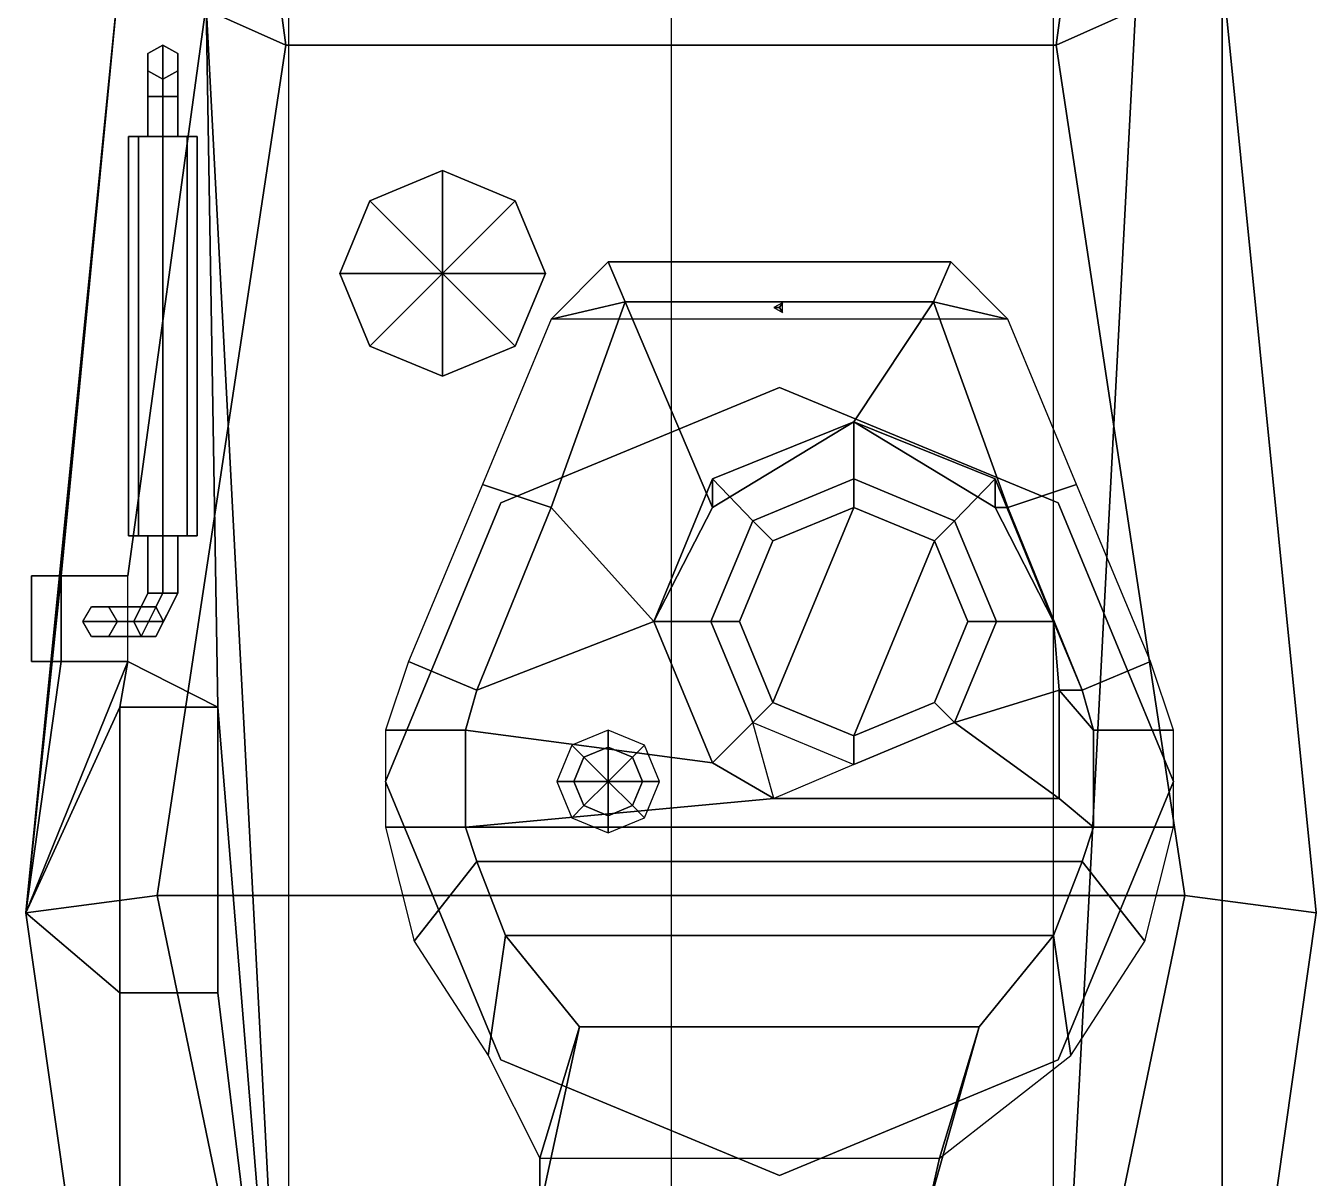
# Model space of a CAD drawing. Header units: millimetres. Extents: x -1.13 to 1.13, y -2.55 to 2.68.
# Drawn here: x -1.13 to 1.13, y -0.695 to 1.324 of the extents above; entities that cross this region are included whole.
import ezdxf

# ---------------------------------------------------------------- set-up
doc = ezdxf.new("R2010")
doc.units = ezdxf.units.MM
doc.layers.add('drawing', color=9, linetype='Continuous')
doc.layers.add('turret', color=2, linetype='Continuous')

msp = doc.modelspace()

# ---------------------------------------------------------------- linework, layer by layer
for points in [[(-0.9652, 1.42, 0.94), (-1.13, -0.23, 1.18), (-0.9, -0.2, 1.71), (-0.6745, 1.29, 1.71)], [(-1.13, -0.23, 1.18), (-0.9652, 1.42, 0.94), (-1.0682, 0.36, 1.09)], [(-0.9652, 1.42, 0.94), (-0.8142, 1.36, 0.72), (-0.9515, 0.36, 0.92), (-1.0682, 0.36, 1.09)], [(-0.6745, 1.29, 1.71), (-0.6745, 1.29, 1.71), (-0.6878, 1.39, 1.6637), (-0.9652, 1.42, 0.94)], [(0.9652, -1.39, 0.94), (0.67, -1.39, 0.51), (0.8142, 1.36, 0.72), (0.9652, 1.42, 0.94)], [(0.6745, 1.29, 1.71), (0.9, -0.2, 1.71), (1.13, -0.23, 1.18), (0.9652, 1.42, 0.94)], [(0.9652, 1.42, 0.94), (0.6878, 1.39, 1.6637), (0.6745, 1.29, 1.71)], [(1.13, -0.23, 1.18), (0.9652, -1.39, 0.94), (0.9652, 1.42, 0.94), (1.13, -0.23, 1.18)], [(-0.67, 1.4, 0.51), (-0.67, -1.39, 0.51), (-0.67, -1.39, 0.51), (-0.8142, 1.36, 0.72)], [(0.6745, 1.29, 1.71), (0.6878, 1.39, 1.6637), (-0.6878, 1.39, 1.6637), (-0.6745, 1.29, 1.71)], [(0.67, -1.39, 0.51), (0.67, -1.39, 0.51), (0.67, 1.4, 0.51), (0.8142, 1.36, 0.72)], [(-0.9515, 0.36, 0.92), (-0.8142, 1.36, 0.72), (-0.7936, 0.13, 0.69), (-0.9515, 0.21, 0.92)], [(-0.67, -1.39, 0.51), (-0.67, -1.39, 0.51), (-0.7936, 0.13, 0.69), (-0.8142, 1.36, 0.72)], [(-0.89, 1.29, 0.67), (-0.89, 1.23, 0.67), (-0.916, 1.245, 0.67), (-0.916, 1.275, 0.67)], [(-0.89, 1.29, 0.67), (-0.916, 1.275, 0.67), (-0.916, 1.2, 0.745), (-0.89, 1.2, 0.76)], [(0.9, -0.2, 1.71), (0.6745, 1.29, 1.71), (-0.6745, 1.29, 1.71), (-0.9, -0.2, 1.71)], [(-0.864, 1.275, 0.67), (-0.864, 1.245, 0.67), (-0.89, 1.23, 0.67), (-0.89, 1.29, 0.67)], [(-0.864, 1.275, 0.67), (-0.89, 1.29, 0.67), (-0.89, 1.2, 0.76), (-0.864, 1.2, 0.745)], [(-0.916, 1.275, 0.67), (-0.916, 1.245, 0.67), (-0.916, 1.2, 0.715), (-0.916, 1.2, 0.745)], [(-0.864, 1.245, 0.67), (-0.864, 1.275, 0.67), (-0.864, 1.2, 0.745), (-0.864, 1.2, 0.715)], [(-0.916, 1.245, 0.67), (-0.89, 1.23, 0.67), (-0.89, 1.2, 0.7), (-0.916, 1.2, 0.715)], [(-0.89, 1.23, 0.67), (-0.864, 1.245, 0.67), (-0.864, 1.2, 0.715), (-0.89, 1.2, 0.7)], [(-0.89, 1.2, 0.76), (-0.916, 1.2, 0.745), (-0.916, 1.13, 0.745), (-0.89, 1.13, 0.76)], [(-0.916, 1.2, 0.745), (-0.916, 1.2, 0.715), (-0.916, 1.13, 0.715), (-0.916, 1.13, 0.745)], [(-0.916, 1.2, 0.715), (-0.89, 1.2, 0.7), (-0.89, 1.13, 0.7), (-0.916, 1.13, 0.715)], [(-0.864, 1.2, 0.745), (-0.89, 1.2, 0.76), (-0.89, 1.13, 0.76), (-0.864, 1.13, 0.745)], [(-0.89, 1.2, 0.7), (-0.864, 1.2, 0.715), (-0.864, 1.13, 0.715), (-0.89, 1.13, 0.7)], [(-0.864, 1.2, 0.715), (-0.864, 1.2, 0.745), (-0.864, 1.13, 0.745), (-0.864, 1.13, 0.715)], [(-0.89, 1.13, 0.67), (-0.9324, 1.13, 0.6876), (-0.95, 1.13, 0.73), (-0.8476, 1.13, 0.6876)], [(-0.8476, 1.13, 0.6876), (-0.95, 1.13, 0.73), (-0.9324, 1.13, 0.7724), (-0.83, 1.13, 0.73)], [(-0.95, 1.13, 0.73), (-0.9324, 1.13, 0.6876), (-0.9324, 0.43, 0.6876), (-0.95, 0.43, 0.73)], [(-0.9324, 1.13, 0.7724), (-0.95, 1.13, 0.73), (-0.95, 0.43, 0.73), (-0.9324, 0.43, 0.7724)], [(-0.83, 1.13, 0.73), (-0.9324, 1.13, 0.7724), (-0.89, 1.13, 0.79), (-0.8476, 1.13, 0.7724)], [(-0.9324, 1.13, 0.6876), (-0.89, 1.13, 0.67), (-0.89, 0.43, 0.67), (-0.9324, 0.43, 0.6876)], [(-0.89, 1.13, 0.79), (-0.9324, 1.13, 0.7724), (-0.9324, 0.43, 0.7724), (-0.89, 0.43, 0.79)], [(-0.89, 1.13, 0.67), (-0.8476, 1.13, 0.6876), (-0.8476, 0.43, 0.6876), (-0.89, 0.43, 0.67)], [(-0.8476, 1.13, 0.7724), (-0.89, 1.13, 0.79), (-0.89, 0.43, 0.79), (-0.8476, 0.43, 0.7724)], [(-0.8476, 1.13, 0.6876), (-0.83, 1.13, 0.73), (-0.83, 0.43, 0.73), (-0.8476, 0.43, 0.6876)], [(-0.83, 1.13, 0.73), (-0.8476, 1.13, 0.7724), (-0.8476, 0.43, 0.7724), (-0.83, 0.43, 0.73)], [(-0.4, 1.07, 1.71), (-0.5273, 1.0173, 1.71), (-0.5273, 1.0173, 1.75), (-0.4, 1.07, 1.75)], [(-0.4, 1.07, 1.75), (-0.5273, 1.0173, 1.75), (-0.4, 0.89, 1.79)], [(-0.2727, 1.0173, 1.71), (-0.4, 1.07, 1.71), (-0.4, 1.07, 1.75), (-0.2727, 1.0173, 1.75)], [(-0.2727, 1.0173, 1.75), (-0.4, 1.07, 1.75), (-0.4, 0.89, 1.79)], [(-0.5273, 1.0173, 1.71), (-0.58, 0.89, 1.71), (-0.58, 0.89, 1.75), (-0.5273, 1.0173, 1.75)], [(-0.5273, 1.0173, 1.75), (-0.58, 0.89, 1.75), (-0.4, 0.89, 1.79)], [(-0.22, 0.89, 1.75), (-0.2727, 1.0173, 1.75), (-0.4, 0.89, 1.79)], [(-0.22, 0.89, 1.71), (-0.2727, 1.0173, 1.71), (-0.2727, 1.0173, 1.75), (-0.22, 0.89, 1.75)], [(-0.58, 0.89, 1.71), (-0.5273, 0.7627, 1.71), (-0.5273, 0.7627, 1.75), (-0.58, 0.89, 1.75)], [(-0.58, 0.89, 1.75), (-0.5273, 0.7627, 1.75), (-0.4, 0.89, 1.79)], [(-0.5273, 0.7627, 1.75), (-0.4, 0.71, 1.75), (-0.4, 0.89, 1.79)], [(-0.4, 0.71, 1.75), (-0.2727, 0.7627, 1.75), (-0.4, 0.89, 1.79)], [(-0.2727, 0.7627, 1.75), (-0.22, 0.89, 1.75), (-0.4, 0.89, 1.79)], [(-0.2727, 0.7627, 1.71), (-0.22, 0.89, 1.71), (-0.22, 0.89, 1.75), (-0.2727, 0.7627, 1.75)], [(-0.5273, 0.7627, 1.71), (-0.4, 0.71, 1.71), (-0.4, 0.71, 1.75), (-0.5273, 0.7627, 1.75)], [(-0.4, 0.71, 1.71), (-0.2727, 0.7627, 1.71), (-0.2727, 0.7627, 1.75), (-0.4, 0.71, 1.75)], [(-0.95, 0.43, 0.73), (-0.8476, 0.43, 0.7724), (-0.89, 0.43, 0.79), (-0.9324, 0.43, 0.7724)], [(-0.9324, 0.43, 0.6876), (-0.83, 0.43, 0.73), (-0.8476, 0.43, 0.7724), (-0.95, 0.43, 0.73)], [(-0.89, 0.43, 0.67), (-0.8476, 0.43, 0.6876), (-0.83, 0.43, 0.73), (-0.9324, 0.43, 0.6876)], [(-0.916, 0.43, 0.715), (-0.89, 0.43, 0.7), (-0.89, 0.33, 0.7), (-0.916, 0.33, 0.715)], [(-0.916, 0.43, 0.745), (-0.916, 0.43, 0.715), (-0.916, 0.33, 0.715), (-0.916, 0.33, 0.745)], [(-0.89, 0.43, 0.76), (-0.916, 0.43, 0.745), (-0.916, 0.33, 0.745), (-0.89, 0.33, 0.76)], [(-0.89, 0.43, 0.7), (-0.864, 0.43, 0.715), (-0.864, 0.33, 0.715), (-0.89, 0.33, 0.7)], [(-0.864, 0.43, 0.745), (-0.89, 0.43, 0.76), (-0.89, 0.33, 0.76), (-0.864, 0.33, 0.745)], [(-0.864, 0.43, 0.715), (-0.864, 0.43, 0.745), (-0.864, 0.33, 0.745), (-0.864, 0.33, 0.715)], [(-1.13, -0.23, 1.18), (-1.0682, 0.36, 1.09), (-1.0682, 0.21, 1.09)], [(-1.0682, 0.36, 1.09), (-0.9515, 0.36, 0.92), (-1.12, 0.36, 0.92), (-1.12, 0.36, 1.01)], [(-1.12, 0.36, 1.01), (-1.12, 0.36, 0.92), (-1.12, 0.21, 0.92), (-1.12, 0.21, 1.01)], [(-1.0682, 0.36, 1.09), (-1.12, 0.36, 1.01), (-1.12, 0.21, 1.01), (-1.0682, 0.21, 1.09)], [(-0.916, 0.33, 0.715), (-0.89, 0.33, 0.7), (-0.928, 0.254, 0.7658), (-0.941, 0.28, 0.7583)], [(-0.916, 0.33, 0.745), (-0.916, 0.33, 0.715), (-0.941, 0.28, 0.7583), (-0.928, 0.306, 0.7658)], [(-0.89, 0.33, 0.7), (-0.864, 0.33, 0.715), (-0.902, 0.254, 0.7808), (-0.928, 0.254, 0.7658)], [(-0.89, 0.33, 0.76), (-0.916, 0.33, 0.745), (-0.928, 0.306, 0.7658), (-0.902, 0.306, 0.7808)], [(-0.864, 0.33, 0.715), (-0.864, 0.33, 0.745), (-0.889, 0.28, 0.7883), (-0.902, 0.254, 0.7808)], [(-0.864, 0.33, 0.745), (-0.89, 0.33, 0.76), (-0.902, 0.306, 0.7808), (-0.889, 0.28, 0.7883)], [(-0.928, 0.306, 0.7658), (-0.941, 0.28, 0.7583), (-1.03, 0.28, 0.92), (-1.015, 0.306, 0.92)], [(-0.902, 0.306, 0.7808), (-0.928, 0.306, 0.7658), (-1.015, 0.306, 0.92), (-0.985, 0.306, 0.92)], [(-0.889, 0.28, 0.7883), (-0.902, 0.306, 0.7808), (-0.985, 0.306, 0.92), (-0.97, 0.28, 0.92)], [(-0.941, 0.28, 0.7583), (-0.928, 0.254, 0.7658), (-1.015, 0.254, 0.92), (-1.03, 0.28, 0.92)], [(-0.902, 0.254, 0.7808), (-0.889, 0.28, 0.7883), (-0.97, 0.28, 0.92), (-0.985, 0.254, 0.92)], [(-0.928, 0.254, 0.7658), (-0.902, 0.254, 0.7808), (-0.985, 0.254, 0.92), (-1.015, 0.254, 0.92)], [(-1.0682, 0.21, 1.09), (-0.9515, 0.21, 0.92), (-1.13, -0.23, 1.18)], [(-0.9515, 0.21, 0.92), (-0.9652, 0.13, 0.94), (-1.13, -0.23, 1.18)], [(-1.12, 0.21, 1.01), (-1.12, 0.21, 0.92), (-0.9515, 0.21, 0.92), (-1.0682, 0.21, 1.09)], [(-0.7936, 0.13, 0.69), (-0.7936, 0.13, 0.69), (-0.9652, 0.13, 0.94), (-0.9515, 0.21, 0.92)], [(-0.9652, 0.13, 0.94), (-0.9652, -0.37, 0.94), (-1.13, -0.23, 1.18)], [(-0.7936, 0.13, 0.69), (-0.7936, 0.13, 0.69), (-0.9652, 0.13, 0.76), (-0.9652, 0.13, 0.94)], [(-0.9652, 0.13, 0.76), (-0.7936, 0.13, 0.69), (-0.7936, -0.37, 0.69), (-0.9652, -0.37, 0.76)], [(-0.9652, 0.13, 0.94), (-0.9652, 0.13, 0.76), (-0.9652, -0.37, 0.76), (-0.9652, -0.37, 0.94)], [(-0.67, -1.39, 0.51), (-0.67, -1.39, 0.51), (-0.7936, -0.37, 0.69), (-0.7936, 0.13, 0.69)], [(-1.13, -0.23, 1.18), (-0.9652, -1.39, 0.94), (-0.6804, -1.26, 1.71), (-0.9, -0.2, 1.71)], [(-0.9, -0.2, 1.71), (-0.6804, -1.26, 1.71), (0.6804, -1.26, 1.71), (0.9, -0.2, 1.71)], [(0.9, -0.2, 1.71), (0.6804, -1.26, 1.71), (0.9652, -1.39, 0.94), (1.13, -0.23, 1.18)], [(-0.9652, -0.37, 0.94), (-0.9652, -1.39, 0.94), (-1.13, -0.23, 1.18)], [(-0.9652, -0.37, 0.94), (-0.7936, -0.37, 0.69), (-0.67, -1.39, 0.51), (-0.9652, -1.39, 0.94)], [(-0.9652, -0.37, 0.94), (-0.9652, -0.37, 0.76), (-0.7936, -0.37, 0.69), (-0.9652, -0.37, 0.94)]]:
    msp.add_3dface(points)
at = {"layer": 'drawing'}
msp.add_xline((0, -11.38, 8.72), (0, -1), dxfattribs=at)
at = {"layer": 'turret'}
for points in [[(-0.11, 0.91, 1.99), (-0.21, 0.81, 1.76), (-0.08, 0.84, 2.19), (-0.11, 0.91, 1.99)], [(0.49, 0.91, 1.99), (0.59, 0.81, 1.76), (-0.21, 0.81, 1.76), (-0.11, 0.91, 1.99)], [(-0.11, 0.91, 1.99), (-0.08, 0.84, 2.19), (0.46, 0.84, 2.19), (0.49, 0.91, 1.99)], [(0.46, 0.84, 2.19), (0.59, 0.81, 1.76), (0.49, 0.91, 1.99)], [(-0.08, 0.84, 2.19), (-0.21, 0.81, 1.76), (-0.33, 0.52, 1.76), (-0.21, 0.48, 2.22)], [(0.0725, 0.48, 2.22), (-0.08, 0.84, 2.19), (-0.21, 0.48, 2.22), (-0.03, 0.28, 2.22)], [(-0.08, 0.84, 2.19), (0.0725, 0.48, 2.22), (0.32, 0.63, 2.2057), (0.46, 0.84, 2.19)], [(0.195, 0.8387, 2.19), (0.18, 0.83, 2.19), (0.19, 0.83, 2.69)], [(0.195, 0.8213, 2.19), (0.195, 0.8387, 2.19), (0.19, 0.83, 2.69)], [(0.59, 0.48, 2.22), (0.46, 0.84, 2.19), (0.32, 0.63, 2.2057), (0.5675, 0.48, 2.22)], [(0.71, 0.52, 1.76), (0.59, 0.81, 1.76), (0.46, 0.84, 2.19), (0.59, 0.48, 2.22)], [(0.18, 0.83, 2.19), (0.195, 0.8213, 2.19), (0.19, 0.83, 2.69)], [(0.19, 0.69, 1.71), (-0.2979, 0.4879, 1.71), (-0.2979, 0.4879, 1.76), (0.19, 0.69, 1.76)], [(0.6779, 0.4879, 1.71), (0.19, 0.69, 1.71), (0.19, 0.69, 1.76), (0.6779, 0.4879, 1.76)], [(0.0725, 0.53, 2.32), (0.32, 0.63, 2.32), (0.32, 0.63, 2.2057), (0.0725, 0.48, 2.22)], [(0.1432, 0.4568, 2.32), (0.32, 0.53, 2.32), (0.32, 0.63, 2.32), (0.0725, 0.53, 2.32)], [(0.32, 0.63, 2.32), (0.5675, 0.53, 2.32), (0.5675, 0.48, 2.22), (0.32, 0.63, 2.2057)], [(0.32, 0.53, 2.32), (0.4968, 0.4568, 2.32), (0.5675, 0.53, 2.32), (0.32, 0.63, 2.32)], [(-0.33, 0.52, 1.76), (-0.46, 0.21, 1.76), (-0.34, 0.16, 2.22), (-0.21, 0.48, 2.22)], [(-0.03, 0.28, 2.32), (0.0725, 0.53, 2.32), (0.0725, 0.48, 2.22), (-0.03, 0.28, 2.22)], [(0.07, 0.28, 2.32), (0.1432, 0.4568, 2.32), (0.0725, 0.53, 2.32), (-0.03, 0.28, 2.32)], [(0.32, 0.53, 2.32), (0.1432, 0.4568, 2.32), (0.1786, 0.4214, 2.34), (0.32, 0.48, 2.34)], [(0.4968, 0.4568, 2.32), (0.32, 0.53, 2.32), (0.32, 0.48, 2.34), (0.4614, 0.4214, 2.34)], [(0.4968, 0.4568, 2.32), (0.57, 0.28, 2.32), (0.67, 0.28, 2.32), (0.5675, 0.53, 2.32)], [(0.5675, 0.53, 2.32), (0.67, 0.28, 2.32), (0.67, 0.28, 2.22), (0.5675, 0.48, 2.22)], [(0.72, 0.16, 2.22), (0.84, 0.21, 1.76), (0.71, 0.52, 1.76), (0.59, 0.48, 2.22)], [(-0.2979, 0.4879, 1.71), (-0.5, 0, 1.71), (-0.5, 0, 1.76), (-0.2979, 0.4879, 1.76)], [(-0.21, 0.48, 2.22), (-0.34, 0.16, 2.22), (-0.03, 0.28, 2.22)], [(0.1786, 0.1386, 2.34), (0.32, 0.48, 2.34), (0.1786, 0.4214, 2.34), (0.12, 0.28, 2.34)], [(0.32, 0.08, 2.34), (0.4614, 0.4214, 2.34), (0.32, 0.48, 2.34), (0.1786, 0.1386, 2.34)], [(0.67, 0.28, 2.22), (0.59, 0.48, 2.22), (0.5675, 0.48, 2.22)], [(0.72, 0.16, 2.22), (0.59, 0.48, 2.22), (0.67, 0.28, 2.22)], [(0.88, 0, 1.71), (0.6779, 0.4879, 1.71), (0.6779, 0.4879, 1.76), (0.88, 0, 1.76)], [(0.1432, 0.4568, 2.32), (0.07, 0.28, 2.32), (0.12, 0.28, 2.34), (0.1786, 0.4214, 2.34)], [(0.57, 0.28, 2.32), (0.4968, 0.4568, 2.32), (0.4614, 0.4214, 2.34), (0.52, 0.28, 2.34)], [(0.4614, 0.1386, 2.34), (0.52, 0.28, 2.34), (0.4614, 0.4214, 2.34), (0.32, 0.08, 2.34)], [(-0.03, 0.28, 2.22), (-0.34, 0.16, 2.22), (-0.36, 0.09, 2.22), (0.0725, 0.0325, 2.22)], [(0.0725, 0.0325, 2.32), (-0.03, 0.28, 2.32), (-0.03, 0.28, 2.22), (0.0725, 0.0325, 2.22)], [(0.1432, 0.1032, 2.32), (0.07, 0.28, 2.32), (-0.03, 0.28, 2.32), (0.0725, 0.0325, 2.32)], [(0.07, 0.28, 2.32), (0.1432, 0.1032, 2.32), (0.1786, 0.1386, 2.34), (0.12, 0.28, 2.34)], [(0.4968, 0.1032, 2.32), (0.57, 0.28, 2.32), (0.52, 0.28, 2.34), (0.4614, 0.1386, 2.34)], [(0.68, 0.16, 2.32), (0.67, 0.28, 2.32), (0.57, 0.28, 2.32), (0.4968, 0.1032, 2.32)], [(0.72, 0.16, 2.22), (0.67, 0.28, 2.22), (0.68, 0.16, 2.22)], [(0.67, 0.28, 2.32), (0.68, 0.16, 2.32), (0.68, 0.16, 2.22), (0.67, 0.28, 2.22)], [(-0.34, 0.16, 2.22), (-0.46, 0.21, 1.76), (-0.5, 0.09, 1.76), (-0.36, 0.09, 2.22)], [(0.88, 0.09, 1.76), (0.84, 0.21, 1.76), (0.72, 0.16, 2.22), (0.74, 0.09, 2.22)], [(0.4968, 0.1032, 2.32), (0.4968, 0.1032, 2.32), (0.68, -0.03, 2.32), (0.68, 0.16, 2.32)], [(0.74, 0.09, 2.22), (0.72, 0.16, 2.22), (0.68, 0.16, 2.22)], [(0.74, -0.08, 2.22), (0.74, 0.09, 2.22), (0.68, 0.16, 2.22), (0.68, -0.03, 2.22)], [(0.68, 0.16, 2.32), (0.68, -0.03, 2.32), (0.68, -0.03, 2.22), (0.68, 0.16, 2.22)], [(0.1432, 0.1032, 2.32), (0.32, 0.03, 2.32), (0.32, 0.08, 2.34), (0.1786, 0.1386, 2.34)], [(0.32, 0.03, 2.32), (0.4968, 0.1032, 2.32), (0.4614, 0.1386, 2.34), (0.32, 0.08, 2.34)], [(0.1432, 0.1032, 2.32), (0.1432, 0.1032, 2.32), (0.0725, 0.0325, 2.32), (0.18, -0.03, 2.32)], [(0.4968, 0.1032, 2.32), (0.32, 0.03, 2.32), (0.18, -0.03, 2.32), (0.68, -0.03, 2.32)], [(-0.36, 0.09, 2.22), (-0.5, 0.09, 1.76), (-0.5, -0.08, 1.76), (-0.36, -0.08, 2.22)], [(0.0725, 0.0325, 2.22), (-0.36, 0.09, 2.22), (-0.36, -0.08, 2.22), (0.18, -0.03, 2.22)], [(-0.11, 0.09, 2.22), (-0.1736, 0.0636, 2.22), (-0.1524, 0.0424, 2.27), (-0.11, 0.06, 2.27)], [(-0.0464, 0.0636, 2.22), (-0.11, 0.09, 2.22), (-0.11, 0.06, 2.27), (-0.0676, 0.0424, 2.27)], [(0.88, -0.08, 1.76), (0.88, 0.09, 1.76), (0.74, 0.09, 2.22), (0.74, -0.08, 2.22)], [(-0.1736, 0.0636, 2.22), (-0.2, 0, 2.22), (-0.17, 0, 2.27), (-0.1524, 0.0424, 2.27)], [(-0.11, 0.06, 2.27), (-0.1524, 0.0424, 2.27), (-0.1524, 0.0424, 2.32), (-0.11, 0.06, 2.32)], [(-0.11, 0.06, 2.32), (-0.1524, 0.0424, 2.32), (-0.11, 0, 2.35)], [(-0.0676, 0.0424, 2.27), (-0.11, 0.06, 2.27), (-0.11, 0.06, 2.32), (-0.0676, 0.0424, 2.32)], [(-0.0676, 0.0424, 2.32), (-0.11, 0.06, 2.32), (-0.11, 0, 2.35)], [(-0.02, 0, 2.22), (-0.0464, 0.0636, 2.22), (-0.0676, 0.0424, 2.27), (-0.05, 0, 2.27)], [(-0.1524, 0.0424, 2.27), (-0.17, 0, 2.27), (-0.17, 0, 2.32), (-0.1524, 0.0424, 2.32)], [(-0.1524, 0.0424, 2.32), (-0.17, 0, 2.32), (-0.11, 0, 2.35)], [(-0.05, 0, 2.32), (-0.0676, 0.0424, 2.32), (-0.11, 0, 2.35)], [(-0.05, 0, 2.27), (-0.0676, 0.0424, 2.27), (-0.0676, 0.0424, 2.32), (-0.05, 0, 2.32)], [(0.18, -0.03, 2.32), (0.0725, 0.0325, 2.32), (0.0725, 0.0325, 2.22), (0.18, -0.03, 2.22)], [(-0.5, 0, 1.71), (-0.2979, -0.4879, 1.71), (-0.2979, -0.4879, 1.76), (-0.5, 0, 1.76)], [(-0.2, 0, 2.22), (-0.1736, -0.0636, 2.22), (-0.1524, -0.0424, 2.27), (-0.17, 0, 2.27)], [(-0.17, 0, 2.27), (-0.1524, -0.0424, 2.27), (-0.1524, -0.0424, 2.32), (-0.17, 0, 2.32)], [(-0.17, 0, 2.32), (-0.1524, -0.0424, 2.32), (-0.11, 0, 2.35)], [(-0.1524, -0.0424, 2.32), (-0.11, -0.06, 2.32), (-0.11, 0, 2.35)], [(-0.11, -0.06, 2.32), (-0.0676, -0.0424, 2.32), (-0.11, 0, 2.35)], [(-0.0676, -0.0424, 2.32), (-0.05, 0, 2.32), (-0.11, 0, 2.35)], [(-0.0676, -0.0424, 2.27), (-0.05, 0, 2.27), (-0.05, 0, 2.32), (-0.0676, -0.0424, 2.32)], [(-0.0464, -0.0636, 2.22), (-0.02, 0, 2.22), (-0.05, 0, 2.27), (-0.0676, -0.0424, 2.27)], [(0.6779, -0.4879, 1.71), (0.88, 0, 1.71), (0.88, 0, 1.76), (0.6779, -0.4879, 1.76)], [(0.74, -0.08, 2.22), (0.68, -0.03, 2.22), (0.18, -0.03, 2.22), (-0.36, -0.08, 2.22)], [(-0.1736, -0.0636, 2.22), (-0.11, -0.09, 2.22), (-0.11, -0.06, 2.27), (-0.1524, -0.0424, 2.27)], [(-0.1524, -0.0424, 2.27), (-0.11, -0.06, 2.27), (-0.11, -0.06, 2.32), (-0.1524, -0.0424, 2.32)], [(-0.11, -0.06, 2.27), (-0.0676, -0.0424, 2.27), (-0.0676, -0.0424, 2.32), (-0.11, -0.06, 2.32)], [(-0.11, -0.09, 2.22), (-0.0464, -0.0636, 2.22), (-0.0676, -0.0424, 2.27), (-0.11, -0.06, 2.27)], [(0.68, -0.03, 2.32), (0.18, -0.03, 2.32), (0.18, -0.03, 2.22), (0.68, -0.03, 2.22)], [(-0.36, -0.08, 2.22), (-0.5, -0.08, 1.76), (-0.45, -0.28, 1.76), (-0.34, -0.14, 2.22)], [(0.72, -0.14, 2.22), (0.74, -0.08, 2.22), (-0.36, -0.08, 2.22), (-0.34, -0.14, 2.22)], [(0.83, -0.28, 1.76), (0.88, -0.08, 1.76), (0.74, -0.08, 2.22), (0.72, -0.14, 2.22)], [(-0.45, -0.28, 1.76), (-0.32, -0.48, 1.76), (-0.29, -0.27, 2.22), (-0.34, -0.14, 2.22)], [(-0.34, -0.14, 2.22), (-0.29, -0.27, 2.22), (0.67, -0.27, 2.22), (0.72, -0.14, 2.22)], [(0.67, -0.27, 2.22), (0.7, -0.48, 1.76), (0.83, -0.28, 1.76), (0.72, -0.14, 2.22)], [(-0.29, -0.27, 2.22), (-0.32, -0.48, 1.76), (-0.23, -0.66, 1.76), (-0.16, -0.43, 2.22)], [(0.54, -0.43, 2.22), (0.67, -0.27, 2.22), (-0.29, -0.27, 2.22), (-0.16, -0.43, 2.22)], [(0.47, -0.66, 1.76), (0.7, -0.48, 1.76), (0.67, -0.27, 2.22), (0.54, -0.43, 2.22)], [(-0.23, -0.66, 1.76), (-0.23, -0.75, 1.8), (-0.23, -0.75, 2.1), (-0.16, -0.43, 2.22)], [(-0.16, -0.43, 2.22), (-0.23, -0.75, 2.1), (0.45, -0.75, 2.1), (0.54, -0.43, 2.22)], [(0.54, -0.43, 2.22), (0.45, -0.75, 2.1), (0.45, -0.75, 1.8), (0.47, -0.66, 1.76)], [(-0.2979, -0.4879, 1.71), (0.19, -0.69, 1.71), (0.19, -0.69, 1.76), (-0.2979, -0.4879, 1.76)], [(0.19, -0.69, 1.71), (0.6779, -0.4879, 1.71), (0.6779, -0.4879, 1.76), (0.19, -0.69, 1.76)], [(-0.23, -0.75, 1.8), (-0.23, -0.66, 1.76), (0.47, -0.66, 1.76), (0.45, -0.75, 1.8)]]:
    msp.add_3dface(points, dxfattribs=at)

doc.saveas('drawing.dxf')
